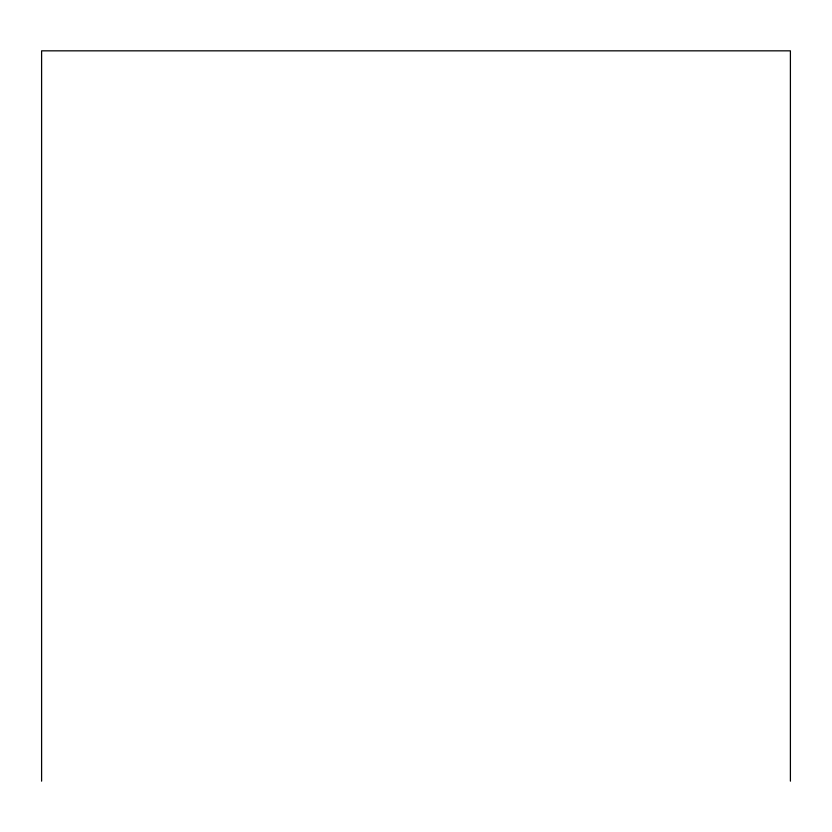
<?xml version="1.0" encoding="UTF-8"?>
<svg xmlns="http://www.w3.org/2000/svg" width="832" height="832" viewBox="0 0 832 832"><rect width="100%" height="100%" fill="white"/><g stroke="black" fill="none" stroke-linecap="round" stroke-linejoin="round"><path stroke-width="1.25" d="M790.4 781.165L790.4 50.835L41.6 50.835L41.6 781.165"/></g></svg>
